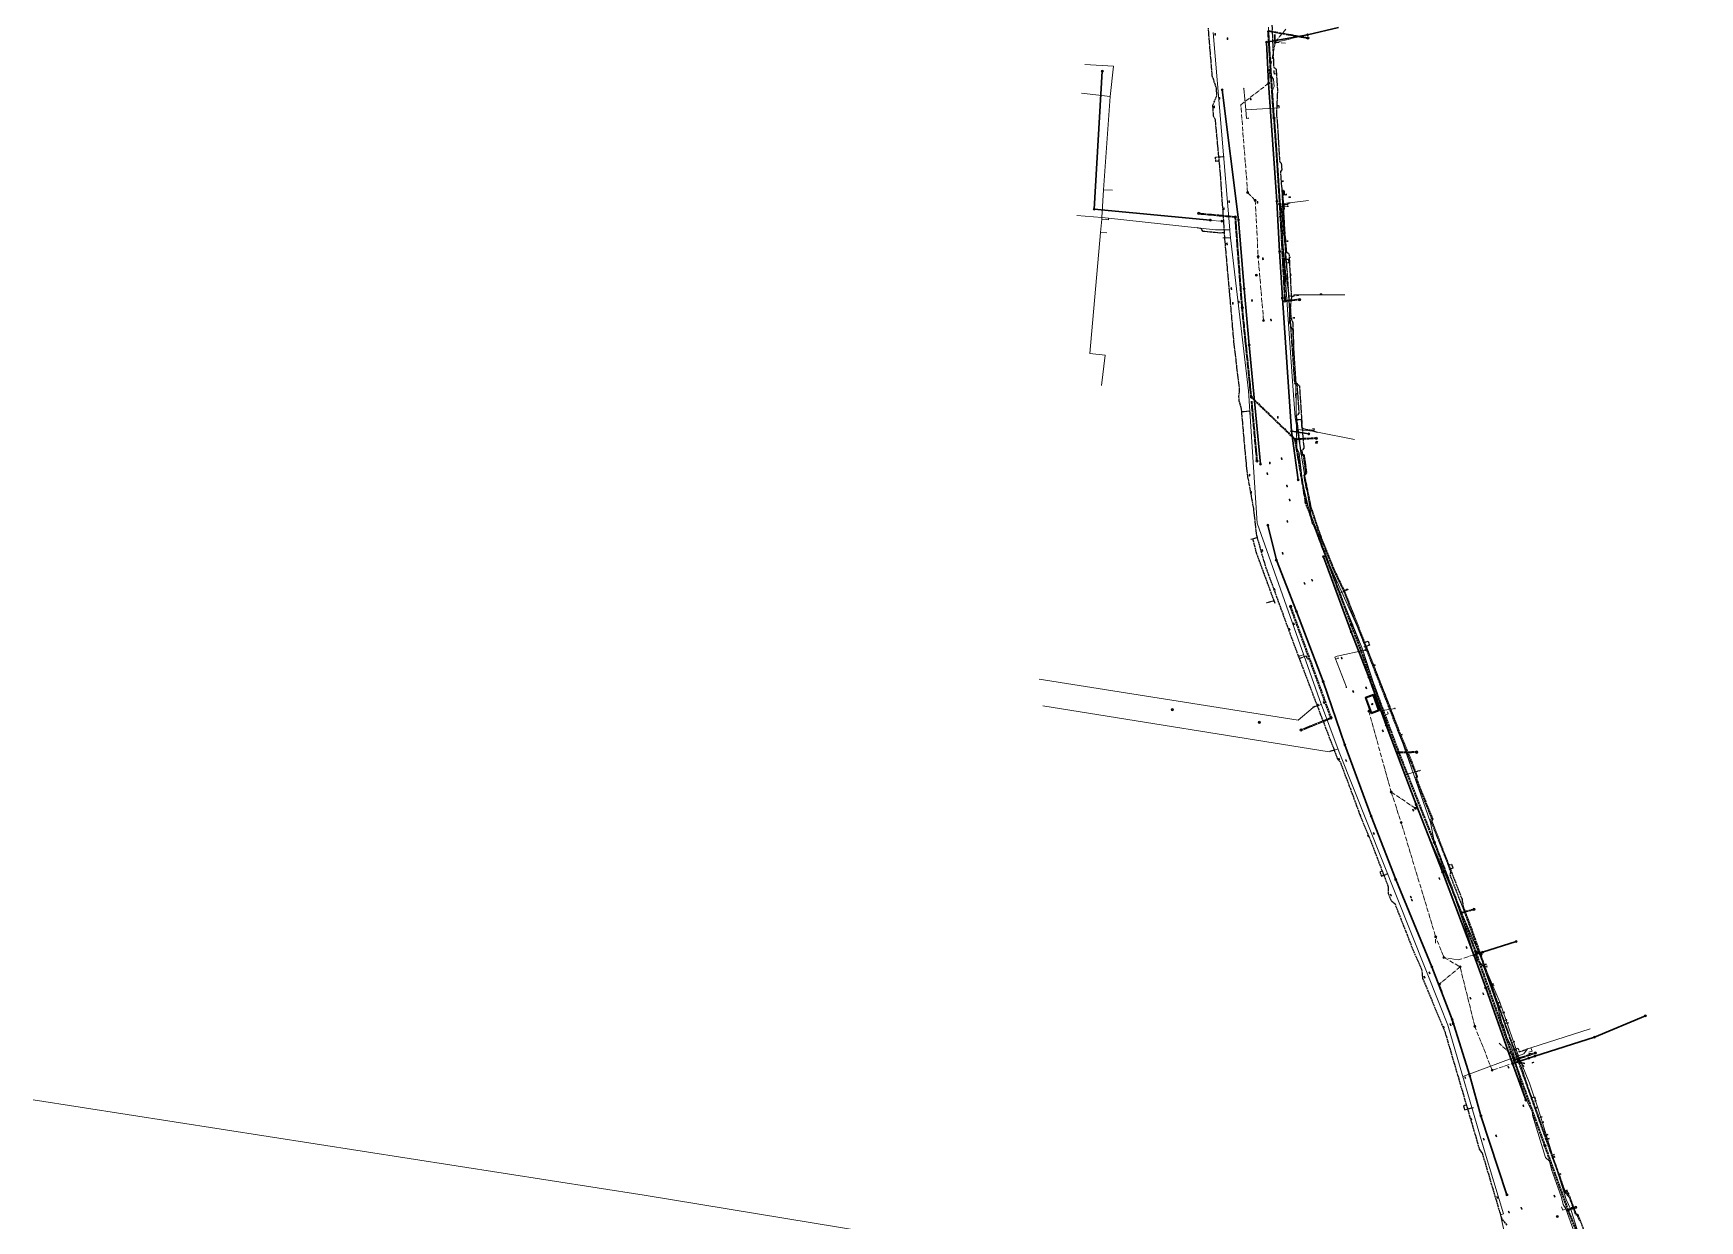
# Model space of a CAD drawing. Header units: metres. Extents: x 105014 to 106600, y 111320 to 118146.
# Drawn here: x 105179 to 106165, y 116746 to 117449 of the extents above; entities that cross this region are included whole.
import ezdxf

# ---------------------------------------------------------------- set-up
doc = ezdxf.new("R2010")
doc.units = ezdxf.units.M
doc.linetypes.add('DASHDOT', pattern=[3.556, 2.54, -0.508, 0, -0.508])
doc.linetypes.add('DASHED', pattern=[1.524, 1.27, -0.254])
for name, color, linetype, lineweight in [('35-RH-ACUE-DOMICILIARIA', 152, 'CONTINUOUS', 9), ('35-RH-ACUE-MENOR-EXIST', 151, 'CONTINUOUS', 13), ('35-RH-ACUE-MENOR-PROY', 5, 'DASHED', 25), ('35-RH-ACUE-NODOS', 5, 'CONTINUOUS', 13), ('35-RH-ACUE-PJ-POZOS', 30, 'CONTINUOUS', 30), ('35-RH-PLUV-COLECTOR', 96, 'CONTINUOUS', 30), ('35-RH-PLUV-NODOS', 94, 'CONTINUOUS', 13), ('35-RH-PLUV-RETIRO', 8, 'DASHDOT', 13), ('36-RH-SAN-COLECTOR-PROY', 6, 'DASHED', 35), ('36-RH-SAN-POZOS', 216, 'CONTINUOUS', 13)]:
    doc.layers.add(name, color=color, linetype=linetype, lineweight=lineweight)

# ---------------------------------------------------------------- blocks, each defined once
blk = doc.blocks.new('NODO_ACUE')
blk.add_circle((0, 0), 0.4)
blk = doc.blocks.new('POZO_SAN')
for p, q in [((-0.5, 0), (0.5, 0)), ((0, -0.5), (0, 0.5))]:
    blk.add_line(p, q)
blk.add_circle((0, 0), 0.7)
blk = doc.blocks.new('SUMIDERO')
for p, q in [((-0.25, -0.2), (-0.25, 0.2)), ((0, -0.2), (0, 0.2)), ((0.25, -0.2), (0.25, 0.2))]:
    blk.add_line(p, q)
blk.add_lwpolyline([(-0.5, -0.2), (0.5, -0.2), (0.5, 0.2), (-0.5, 0.2)], close=True)
blk = doc.blocks.new('POZO_PLUV')
for p, q in [((-0.42, -0.42), (0.42, 0.42)), ((-0.42, 0.42), (0.42, -0.42))]:
    blk.add_line(p, q)
blk.add_circle((0, 0), 0.6)

msp = doc.modelspace()

# ---------------------------------------------------------------- linework, layer by layer
at = {"layer": '35-RH-ACUE-DOMICILIARIA'}
for points in [[(105894.6189, 117415.9298), (105895.035, 117415.6526)], [(105894.6759, 117416.0154), (105895.0921, 117415.7383)], [(105894.8269, 117415.7912), (105895.9648, 117403.2433), (105915.7379, 117404.3745), (105915.7369, 117405.5215), (105915.3154, 117405.5301)], [(105895.9648, 117403.2433), (105896.3689, 117398.1547)], [(105896.3689, 117398.1547), (105897.4055, 117398.237)], [(105897.1974, 117398.3756), (105897.6136, 117398.0984)], [(105897.2545, 117398.4613), (105897.6706, 117398.1841)], [(105914.6755, 117405.5432), (105914.3443, 117405.5499)], [(105914.6803, 117405.7803), (105915.3202, 117405.7672), (105915.3109, 117405.3087), (105914.671, 117405.3217)], [(105917.7358, 117360.9368), (105916.9497, 117360.8804)], [(105918.3888, 117360.7475), (105917.75, 117360.7079), (105917.7217, 117361.1657), (105918.3604, 117361.2053)], [(105919.66, 117353.0381), (105917.5196, 117352.8714)], [(105920.3129, 117352.8488), (105919.6742, 117352.8092), (105919.6458, 117353.267), (105920.2846, 117353.3066)], [(105920.5505, 117346.1701), (105918.1653, 117345.9641)], [(105921.2035, 117345.9808), (105920.5647, 117345.9413), (105920.5363, 117346.399), (105921.1751, 117346.4386)], [(105920.429, 117325.504), (105919.5141, 117325.4297)], [(105921.082, 117325.3147), (105920.4432, 117325.2751), (105920.4149, 117325.7329), (105921.0536, 117325.7725)], [(105921.7511, 117316.0694), (105921.6644, 117316.0719)], [(105922.404, 117315.8801), (105921.7652, 117315.8405), (105921.7369, 117316.2983), (105922.3757, 117316.3378)], [(105922.3426, 117305.6793), (105922.256, 117305.6819)], [(105922.9956, 117305.49), (105922.3568, 117305.4504), (105922.3285, 117305.9082), (105922.9672, 117305.9478)], [(105924.3355, 117280.1037), (105922.7853, 117279.9735)], [(105924.9885, 117279.9144), (105924.3497, 117279.8748), (105924.3213, 117280.3326), (105924.9601, 117280.3722)], [(105950.0832, 117079.9798), (105966.4142, 117083.4503)], [(105966.3673, 117083.6758), (105966.9939, 117083.806), (105967.0873, 117083.3569), (105966.4607, 117083.2267)], [(105967.041, 117083.5794), (105967.4522, 117083.664)], [(105950.0832, 117079.9798), (105948.7461, 117079.445), (105955.5296, 117061.553)], [(105949.2088, 117078.2246), (105950.7113, 117078.8103)], [(105950.5032, 117078.9488), (105950.9193, 117078.6717)], [(105950.5603, 117079.0345), (105950.9764, 117078.7574)], [(105972.06, 117074.503), (105971.691, 117074.3587)], [(105972.7396, 117074.5209), (105972.143, 117074.2892), (105971.977, 117074.7168), (105972.5736, 117074.9484)], [(105955.2605, 117061.5264), (105955.7393, 117061.3824)], [(105955.2902, 117061.625), (105955.769, 117061.4809)], [(105988.1377, 117033.423), (105987.7129, 117033.2552)], [(105988.8174, 117033.4409), (105988.2208, 117033.2092), (105988.0547, 117033.6368), (105988.6514, 117033.8684)], [(106037.7639, 116897.501), (106037.0017, 116897.2686)], [(106038.3514, 116896.2506), (106037.4651, 116895.9786)], [(106038.4424, 116897.4576), (106037.8273, 116897.2806), (106037.7005, 116897.7214), (106038.3155, 116897.8984)], [(106039.0299, 116896.2072), (106038.4149, 116896.0302), (106038.288, 116896.4709), (106038.903, 116896.6479)], [(106042.1174, 116885.809), (106041.2126, 116885.5312)], [(106042.2768, 116885.2), (106041.4242, 116884.9389)], [(106042.7959, 116885.7657), (106042.1808, 116885.5887), (106042.054, 116886.0294), (106042.669, 116886.2064)], [(106042.9553, 116885.1566), (106042.3402, 116884.9796), (106042.2134, 116885.4204), (106042.8284, 116885.5974)], [(106045.6329, 116874.8528), (106045.0816, 116874.6878)], [(106046.3114, 116874.8094), (106045.6964, 116874.6324), (106045.5695, 116875.0732), (106046.1845, 116875.2502)], [(106046.5209, 116872.3434), (106045.9928, 116872.1335)], [(106047.2005, 116872.3597), (106046.6034, 116872.1294), (106046.4383, 116872.5574), (106047.0355, 116872.7877)], [(106048.5479, 116869.0676), (106047.2317, 116868.6585)], [(106049.2263, 116869.0242), (106048.6113, 116868.8472), (106048.4844, 116869.288), (106049.0995, 116869.465)], [(106050.0209, 116864.6769), (106048.7908, 116864.2953)], [(106050.6994, 116864.6335), (106050.0844, 116864.4565), (106049.9575, 116864.8973), (106050.5725, 116865.0743)], [(106050.8567, 116862.8177), (106049.4699, 116862.3861)], [(106051.5352, 116862.7744), (106050.9201, 116862.5974), (106050.7933, 116863.0381), (106051.4083, 116863.2151)], [(106054.5041, 116851.7813), (106053.3791, 116851.4332)], [(106055.1826, 116851.7379), (106054.5676, 116851.5609), (106054.4407, 116852.0017), (106055.0557, 116852.1787)], [(106068.0557, 116812.8024), (106067.3638, 116812.5444)], [(106068.7356, 116812.8012), (106068.1327, 116812.5864), (106067.9787, 116813.0184), (106068.5816, 116813.2333)], [(106070.808, 116807.2487), (106069.4265, 116806.7224)], [(106071.4879, 116807.2475), (106070.885, 116807.0326), (106070.731, 116807.4647), (106071.3339, 116807.6795)], [(106071.7206, 116804.1029), (106070.5168, 116803.6458)], [(106072.4004, 116804.1017), (106071.7975, 116803.8869), (106071.6436, 116804.3189), (106072.2464, 116804.5338)], [(106074.2146, 116796.684), (106073.128, 116796.2724)], [(106074.8945, 116796.6828), (106074.2916, 116796.4679), (106074.1376, 116796.9), (106074.7405, 116797.1148)], [(106075.0828, 116794.3707), (106073.9524, 116793.942)], [(106075.7627, 116794.3695), (106075.1598, 116794.1546), (106075.0058, 116794.5867), (106075.6087, 116794.8015)], [(106078.0967, 116784.9293), (106077.2033, 116784.5957)], [(106078.3369, 116783.6284), (106077.6589, 116783.3779)], [(106078.7765, 116784.9281), (106078.1737, 116784.7132), (106078.0197, 116785.1453), (106078.6226, 116785.3601)], [(106079.0167, 116783.6272), (106078.4139, 116783.4124), (106078.2599, 116783.8444), (106078.8627, 116784.0593)], [(106081.9488, 116773.4679), (106081.2688, 116773.2848)], [(106082.6255, 116773.4035), (106082.0053, 116773.2457), (106081.8922, 116773.6902), (106082.5124, 116773.848)], [(106085.7794, 116763.6969), (106084.9483, 116763.4706)], [(106086.1456, 116762.7123), (106085.7186, 116762.575)], [(106086.4562, 116763.6325), (106085.836, 116763.4746), (106085.7229, 116763.9191), (106086.3431, 116764.077)], [(106086.8249, 116762.6863), (106086.2146, 116762.4936), (106086.0766, 116762.9311), (106086.6869, 116763.1237)], [(106086.6627, 116762.0153), (106086.2782, 116761.9164)], [(106087.3395, 116761.9509), (106086.7193, 116761.793), (106086.6062, 116762.2375), (106087.2264, 116762.3954)], [(106088.5983, 116753.8108), (106089.2011, 116754.0258), (106089.3552, 116753.5938), (106088.7524, 116753.3788)], [(106089.2782, 116753.8098), (106089.5887, 116753.9086)]]:
    msp.add_lwpolyline(points, dxfattribs=at)
at = {"layer": '35-RH-ACUE-MENOR-EXIST'}
for points in [[(105886.5, 117332.2), (105876.79, 117449.08)], [(105909.37, 117452.18), (105911.2465, 117423.0999)], [(105817.72, 117429.13), (105800.72, 117430.13)], [(105815.75, 117411.12), (105817.72, 117429.13)], [(105911.2465, 117423.0999), (105912.4867, 117421.4575), (105912.8282, 117417.0005)], [(105915.5235, 117357.9202), (105911.7802, 117414.7626), (105912.2744, 117415.8867), (105912.8291, 117417.0015)], [(105798.72, 117413.13), (105815.75, 117411.12)], [(105811.83, 117355.97), (105815.75, 117411.12)], [(105926.4049, 117214.3678), (105925.2746, 117221.2646), (105924.1465, 117237.2036), (105920.9485, 117282.2132), (105918.8481, 117311.5749), (105917.0677, 117336.4513), (105915.5235, 117357.9202)], [(105810.85, 117338.56), (105810.9014, 117339.4732), (105811.83, 117355.97)], [(105817.11, 117355.64), (105811.83, 117355.97)], [(105917.238, 117344.3661), (105917.2195, 117344.6154), (105916.5369, 117347.8781)], [(105933.2043, 117349.6126), (105918.5403, 117347.8249), (105918.9335, 117344.4629), (105917.238, 117344.3661), (105917.5932, 117341.068), (105918.2075, 117332.181), (105917.9681, 117330.5188), (105918.5737, 117329.3936), (105919.1491, 117323.489), (105919.8916, 117321.4132), (105919.2681, 117318.7028), (105919.1436, 117312.322), (105919.5855, 117307.1476), (105921.6793, 117292.9977), (105921.9297, 117278.7227), (105921.6724, 117277.3257), (105923.2759, 117274.2967), (105923.9176, 117272.4815), (105924.0951, 117264.8151), (105925.6865, 117241.9898), (105925.9239, 117227.9946), (105926.2643, 117203.2944), (105926.6208, 117202.2836), (105927.6858, 117200.0957), (105929.5361, 117182.8433), (105935.2883, 117158.4076), (105935.9421, 117157.8055), (105945.3026, 117134.5008), (105962.6552, 117096.0068), (105966.6969, 117086.6928), (105982.569, 117046.7038), (105982.6526, 117046.4682), (106005.31, 116981.5757), (106007.3796, 116971.4468), (106017.5367, 116943.5825), (106024.2008, 116924.1217), (106031.0669, 116903.722), (106032.1285, 116902.9111), (106033.2219, 116899.4863), (106034.2725, 116899.1058), (106036.8076, 116895.9177), (106044.8771, 116873.0381), (106047.704, 116862.4633), (106048.3836, 116861.7199), (106050.725, 116854.019), (106052.7418, 116850.2679), (106054.1302, 116846.1887), (106054.5854, 116843.8165), (106054.8585, 116841.7241), (106057.2931, 116834.2814), (106059.2203, 116825.7595), (106062.2022, 116817.0915), (106065.7221, 116809.893), (106065.7743, 116808.426), (106073.4422, 116783.3127), (106075.6613, 116781.1574), (106076.8353, 116776.2787), (106082.768, 116759.6092), (106083.8984, 116755.4763), (106085.3831, 116752.8984), (106091.6586, 116735.4664)], [(105796.13, 117340.73), (105810.9014, 117339.4732), (105814.7, 117339.15)], [(105810.04, 117330.66), (105810.85, 117338.56)], [(105813.54, 117338.28), (105810.85, 117338.56)], [(105814.7, 117339.15), (105814.7, 117338.06), (105813.54, 117338.28)], [(105814.7, 117339.15), (105878.01, 117332.15)], [(105915.8719, 117340.0654), (105916.198, 117340.1147), (105916.2472, 117339.5507), (105916.8395, 117339.6242)], [(105916.9028, 117346.1015), (105917.7725, 117346.2848), (105917.7385, 117346.5128), (105917.6857, 117346.9776), (105917.5829, 117347.5323), (105916.5693, 117347.3444), (105916.2908, 117347.3051)], [(105803.72, 117259.13), (105810.04, 117330.66)], [(105813.87, 117330.4), (105810.04, 117330.66)], [(105878.01, 117332.15), (105886.5, 117332.2)], [(105886.5, 117331.68), (105886.5, 117332.2)], [(105887, 117327.4), (105886.5, 117331.68)], [(105178.5744, 116817.4508), (105539.9476, 116761.043), (105920.9127, 116698.2673), (105927.6139, 116697.316), (106024.833, 116689.4124), (106033.902, 116694.7788), (106040.5526, 116701.5538), (106047.9791, 116715.1949), (106051.8201, 116725.8396), (106046.6693, 116749.4243), (106048.6153, 116749.9885), (106037.1633, 116787.9158), (106015.5063, 116861.68), (106011.1153, 116873.1384), (105951.3398, 117023.2056), (105939.5771, 117054.3457), (105902.7237, 117158.6512), (105897.7174, 117237.0197), (105887, 117327.4)], [(105887, 117327.4), (105882.35, 117327.47), (105882.35, 117327.47), (105882.35, 117327.47)], [(105921.6793, 117292.9977), (105924.4193, 117293.1456), (105924.4604, 117293.7797), (105954.6855, 117293.8298)], [(105812.72, 117258.13), (105803.72, 117259.13)], [(105810.72, 117240.13), (105812.72, 117258.13)], [(105926.3845, 117214.1784), (105935.8368, 117213.0248), (105938.4955, 117212.5539), (105960.3652, 117208.2623)], [(105951.73, 117117.19), (105942.5, 117141.24), (105934.64, 117163.02), (105926.39, 117214.39)], [(105956.74, 117119.42), (105951.73, 117117.19)], [(105990.28, 117009.82), (105981.05, 117034.9), (105965.17, 117084.07), (105952.48, 117115.23), (105951.73, 117117.19)], [(105930.2753, 117080.6723), (105928, 117080.14), (105927.24, 117079.67)], [(105940.708, 117051.3518), (105938.0134, 117050.3339), (105935.8967, 117049.5712), (105927.0679, 117042.1424), (105773.6852, 117066.3359)], [(105950.6497, 117025.1422), (105945.4191, 117023.4215), (105775.9425, 117050.5213)], [(105976.8804, 117047.8105), (105984.3624, 117049.0801)], [(105979.7927, 117047.0478), (105980.2091, 117045.8112), (105977.8345, 117044.8563), (105977.8345, 117044.8563)], [(105984.2807, 117048.8042), (105984.4102, 117048.8239), (105984.3145, 117049.3362), (105984.1653, 117049.3193)], [(105993.74, 117010.83), (105999.64, 117012.52)], [(105990.28, 117009.82), (105993.74, 117010.83)], [(105990.28, 117009.82), (106001.22, 116980.96)], [(106001.22, 116980.96), (106046.32, 116875.17), (106057.3637, 116843.1922), (106063.97, 116827.3)], [(106099.8234, 116859.4931), (106064.6834, 116848.2931)], [(106064.6834, 116848.2931), (106062.7648, 116847.5833), (106060.5041, 116844.633)], [(106063.5284, 116845.5876), (106065.52, 116846.27), (106064.703, 116848.2456)], [(106065.52, 116846.27), (106064.6834, 116848.2931)], [(106060.5041, 116844.633), (106024.4406, 116831.2495)], [(106054.5854, 116843.8165), (106057.0395, 116844.5763), (106057.4991, 116843.5178)], [(106063.97, 116827.3), (106069.07, 116812.1)], [(106069.07, 116812.1), (106085.64, 116758.54)], [(106085.64, 116758.54), (106088.3692, 116752.497)], [(106085.3831, 116752.8984), (106083.6878, 116752.1467), (106082.8934, 116754.1135)], [(106088.3692, 116752.497), (106090.0043, 116747.5606)], [(106090.0043, 116747.5606), (106102.5043, 116707.2706)]]:
    msp.add_lwpolyline(points, dxfattribs=at)
at = {"layer": '35-RH-ACUE-MENOR-PROY'}
for points in [[(105911.1605, 117460.727), (105912.5427, 117428.4554), (105913.9786, 117427.3717), (105914.7618, 117415.2913), (105914.1592, 117401.2325), (105914.6359, 117395.8362), (105916.095, 117372.3699), (105917.0135, 117371.5909), (105917.3522, 117367.6981), (105916.4973, 117366.7617), (105917.0563, 117359.4945), (105917.4143, 117355.0265), (105918.1805, 117338.7989), (105919.7298, 117315.3397), (105919.7748, 117314.6581), (105920.4963, 117306.7091), (105921.3794, 117292.7304), (105922.5176, 117274.616), (105924.7315, 117243.2648), (105924.853, 117241.5449), (105926.2834, 117240.3294), (105926.6678, 117235.2703), (105927.4587, 117223.7565), (105925.8506, 117221.922), (105928.6395, 117199.7194), (105930.0296, 117198.7305), (105931.3758, 117188.5514), (105930.3043, 117187.1542), (105931.5632, 117180.0561), (105932.2897, 117177.7164), (105934.2752, 117168.2787), (105939.8467, 117151.2328), (105947.5222, 117131.835), (105954.068, 117118.1579), (105965.7761, 117087.9836), (105986.7016, 117034.054), (105995.5712, 117012.5957), (105996.9983, 117008.903), (105996.4761, 117007.5243), (106005.8954, 116984.056), (106005.36, 116982.9374), (106017.4146, 116952.2221), (106016.6957, 116950.8217), (106024.7873, 116930.2428), (106032.0329, 116910.2687), (106037.2372, 116895.7939), (106041.8325, 116882.9593), (106049.8714, 116860.5406), (106055.4167, 116845.0271), (106060.0281, 116832.2895), (106064.9181, 116818.5195), (106070.1619, 116803.668), (106077.2917, 116783.6172), (106079.1913, 116778.5757), (106083.851, 116765.39), (106084.7556, 116762.8302), (106087.4987, 116759.7297), (106091.1135, 116749.6629), (106092.1401, 116749.1701), (106093.4088, 116745.8169)], [(106050.6241, 116743.2665), (106047.6688, 116746.8288), (106046.8838, 116749.4732), (106035.9907, 116786.1671), (106034.4005, 116788.2089), (106026.7198, 116814.3643), (106014.1064, 116857.3175), (106000.8637, 116889.1988), (106000.2179, 116894.5159), (105997.7785, 116899.9735), (105995.1809, 116905.8379), (105990.9619, 116916.7595), (105984.5488, 116932.9522), (105982.1857, 116935.2453), (105980.4686, 116939.5075), (105980.5318, 116943.2745), (105976.8743, 116952.8243), (105970.141, 116970.4053), (105964.8756, 116983.0794), (105964.1355, 116984.8607), (105957.4798, 117002.9185), (105952.0772, 117017.181), (105950.5832, 117018.782), (105948.4281, 117024.4275), (105948.0298, 117025.4567), (105940.524, 117045.0769), (105938.3703, 117050.7068), (105936.1449, 117056.5239), (105927.7659, 117078.6155), (105925.6173, 117084.2802), (105907.6231, 117133.5017), (105902.8621, 117150.1396), (105902.5415, 117151.3088), (105902.3683, 117152.8245), (105900.7927, 117166.6093), (105900.7206, 117167.2398), (105898.6094, 117178.9645), (105896.9471, 117188.1968), (105895.5468, 117203.1143), (105893.6168, 117224.6726), (105893.3693, 117227.0541), (105892.1521, 117230.8654), (105891.9382, 117233.5861), (105892.4007, 117237.3545), (105889.1615, 117264.6275), (105883.8126, 117325.2449), (105883.4445, 117330.5536), (105883.3688, 117331.6456), (105882.5477, 117343.4767), (105881.0154, 117365.5879), (105880.3374, 117372.8575), (105878.14, 117396.4175), (105878.071, 117397.3979), (105877.0173, 117399.5284), (105876.527, 117406.0853), (105878.938, 117411.665), (105878.5875, 117416.419), (105876.2107, 117423.3846), (105873.8654, 117451.6341)], [(105914.1669, 117424.4846), (105912.9862, 117424.4103), (105912.8645, 117426.5406)], [(105880.3374, 117372.8575), (105879.3476, 117372.7653), (105878.3492, 117372.6729), (105878.0647, 117375.2887), (105883.2732, 117375.6592)], [(105917.9632, 117353.3467), (105918.9993, 117353.3911), (105918.9187, 117355.1262), (105917.4143, 117355.0265)], [(105917.9228, 117355.8792), (105917.9632, 117353.3467), (105918.1038, 117347.1744), (105918.1866, 117345.5391), (105919.075, 117330.6669)], [(105918.1038, 117347.1744), (105920.944, 117347.4402), (105921.5164, 117348.1756), (105922.2837, 117348.2728)], [(105883.4445, 117330.5536), (105882.0878, 117330.4274), (105880.7312, 117330.3012), (105870.8842, 117331.2862), (105869.427, 117333.099), (105867.445, 117333.3181)], [(105919.075, 117330.6669), (105920.0272, 117319.2626), (105921.5545, 117318.0337), (105922.9585, 117292.94), (105922.9892, 117292.3622), (105922.3723, 117286.3955), (105922.8027, 117279.698), (105923.8774, 117277.1741), (105924.3208, 117261.4879), (105925.5992, 117241.9698), (105927.7642, 117239.9658), (105929.0864, 117220.1355)], [(105919.784, 117314.8827), (105921.2895, 117314.9814), (105921.4562, 117312.7843), (105920.7662, 117312.7384)], [(105922.9648, 117292.9427), (105924.394, 117293.015), (105924.9841, 117293.7696), (105925.458, 117293.8056)], [(105926.6677, 117235.2703), (105925.3868, 117235.1683), (105925.5552, 117232.9717)], [(105893.6168, 117224.6726), (105898.246, 117225.1091), (105898.4611, 117222.9197)], [(105926.1022, 117219.9245), (105928.8085, 117220.1042), (105929.0917, 117215.499), (105930.0623, 117214.5946), (105936.1194, 117213.5322), (105937.055, 117212.8101), (105938.4733, 117212.5686)], [(105929.0864, 117220.1355), (105929.2836, 117215.9945), (105930.3978, 117202.9889), (105929.2447, 117201.6397), (105929.4229, 117199.8133), (105930.4872, 117199.028), (105931.955, 117188.4242), (105930.7425, 117186.7571), (105934.5319, 117168.2006), (105940.1498, 117151.6606), (105940.7219, 117150.0742), (105947.9564, 117132.0347), (105954.3238, 117118.7248), (105980.7917, 117051.1064), (105987.0305, 117034.9043), (105994.0085, 117018.0371), (105997.4871, 117008.7396), (105996.9752, 117007.6074), (106003.9521, 116990.2482)], [(105898.9558, 117149.1258), (105900.2041, 117149.4611), (105901.4262, 117149.7726), (105902.8621, 117150.1396)], [(105913.4417, 117111.0742), (105912.8047, 117112.6459), (105902.2527, 117141.4234), (105900.2041, 117149.4611)], [(105912.8047, 117112.6459), (105908.0339, 117111.43)], [(105953.7552, 117118.8115), (105956.413, 117119.9286)], [(105965.7761, 117087.9836), (105967.1724, 117088.4681), (105968.448, 117088.9015), (105969.2777, 117086.4128), (105965.8366, 117085.2524)], [(105927.7659, 117078.6155), (105928.6861, 117078.9861), (105931.691, 117080.1964), (105932.5038, 117078.1833)], [(105938.3703, 117050.7068), (105936.7871, 117050.1166), (105935.4205, 117049.6073)], [(105948.4281, 117024.4275), (105945.7658, 117023.4514)], [(105996.4165, 117011.6012), (105999.1019, 117012.4145)], [(106003.9521, 116990.2482), (106006.6387, 116983.4265), (106006.1215, 116982.307), (106023.9729, 116936.1153), (106024.6202, 116931.88), (106029.5418, 116918.9914), (106040.3552, 116887.933), (106053.5501, 116850.9539), (106055.0607, 116847.3495), (106055.7164, 116845.577), (106059.9858, 116834.0042), (106061.3475, 116829.7737), (106064.3024, 116820.9748), (106064.6228, 116820.0689), (106067.5274, 116812.1408), (106075.6947, 116789.1978), (106077.345, 116784.1504), (106078.506, 116781.253), (106083.6963, 116766.6579), (106084.6733, 116763.9065), (106087.5328, 116760.4577), (106091.3298, 116750.1137), (106092.5369, 116749.5342)], [(106015.8363, 116956.2185), (106017.7473, 116956.9378), (106018.5761, 116954.6277), (106016.1933, 116953.7139)], [(105976.8743, 116952.8243), (105976.1581, 116952.5407), (105975.442, 116952.2571), (105976.3406, 116949.8537), (105980.5102, 116951.4771)], [(106054.6831, 116847.0573), (106057.0895, 116847.949), (106057.8539, 116845.7993), (106062.7765, 116847.5905)], [(106064.9206, 116818.519), (106066.8075, 116819.1688), (106067.5961, 116816.8071), (106066.7992, 116816.539)], [(106026.7198, 116814.3643), (106025.7578, 116814.0915), (106024.7957, 116813.8186), (106025.5219, 116811.505), (106030.8173, 116812.9879)], [(106026.7198, 116814.3643), (106024.7957, 116813.8186)], [(106092.5369, 116749.5342), (106106.6865, 116712.134), (106114.7935, 116693.0074), (106116.2582, 116689.5516), (106116.7037, 116688.5006), (106118.4226, 116684.4453), (106121.4797, 116676.052), (106126.7201, 116657.2635), (106144.2182, 116538.6408), (106162.8556, 116458.0726), (106164.1877, 116444.4331), (106164.6066, 116419.3698), (106159.3943, 116379.3815), (106158.6398, 116366.1263), (106155.8807, 116353.2019), (106154.8181, 116333.9881), (106153.3905, 116322.8192), (106153.5996, 116299.9736), (106152.9199, 116273.6022), (106151.926, 116262.0244), (106152.1529, 116246.4247), (106152.781, 116230.9932), (106151.1675, 116230.9753)]]:
    msp.add_lwpolyline(points, dxfattribs=at)
at = {"layer": '35-RH-ACUE-PJ-POZOS'}
for points in [[(105970.2459, 117045.9957), (105966.7711, 117055.4898), (105971.5604, 117057.2427), (105975.0352, 117047.7486), (105970.2459, 117045.9957)], [(105970.4245, 117046.3805), (105967.1559, 117055.3112), (105971.3818, 117056.8578), (105974.6503, 117047.9272), (105970.4245, 117046.3805)]]:
    msp.add_lwpolyline(points, close=True, dxfattribs=at)
at = {"layer": '35-RH-PLUV-COLECTOR'}
for points in [[(105908.2563, 117443.2169), (105932.5288, 117447.6376)], [(105908.2563, 117443.2169), (105932.5288, 117447.6376)], [(105913.1466, 117447.8109), (105913.2895, 117444.0423)], [(105950.878, 117452.025), (105932.5288, 117447.6376)], [(105909.5621, 117418.9603), (105908.2563, 117443.2169)], [(105909.5621, 117418.9603), (105908.2563, 117443.2169)], [(105811.137, 117426.106), (105806.362, 117344.502)], [(105914.4433, 117349.1931), (105909.5621, 117418.9603)], [(105914.4433, 117349.1931), (105909.5621, 117418.9603)], [(105891.7642, 117338.1882), (105882.06, 117415.03)], [(105891.7642, 117338.1882), (105882.06, 117415.03)], [(105916.0626, 117319.4737), (105914.4433, 117349.1931)], [(105916.0626, 117319.4737), (105914.4433, 117349.1931)], [(105875.0294, 117337.9981), (105806.362, 117344.502)], [(105895.0319, 117297.2723), (105891.7642, 117338.1882)], [(105895.0319, 117297.2723), (105891.7642, 117338.1882)], [(105917.6781, 117291.8768), (105916.0626, 117319.4737)], [(105917.6781, 117291.8768), (105916.0626, 117319.4737)], [(105897.9867, 117264.0581), (105895.0319, 117297.2723)], [(105897.9867, 117264.0581), (105895.0319, 117297.2723)], [(105923.0703, 117213.109), (105917.6781, 117291.8768)], [(105923.0703, 117213.109), (105917.6781, 117291.8768)], [(105904.7049, 117193.5968), (105897.9867, 117264.0581)], [(105904.7049, 117193.5968), (105897.9867, 117264.0581)], [(105933.3089, 117211.5118), (105923.0629, 117213.1369)], [(105933.3089, 117211.5118), (105923.0629, 117213.1369)], [(105927.0594, 117184.2777), (105923.0703, 117213.109)], [(105927.0594, 117184.2777), (105923.0703, 117213.109)], [(105914.1041, 117136.7664), (105909.1106, 117157.4723)], [(105914.1041, 117136.7664), (105909.1106, 117157.4723)], [(105925.99, 117106.35), (105914.1041, 117136.7664)], [(105925.99, 117106.35), (105914.1041, 117136.7664)], [(105958.3336, 117094.3425), (105942.0684, 117138.8225)], [(105958.3336, 117094.3425), (105942.0684, 117138.8225)], [(105941.82, 117064.9), (105925.99, 117106.35)], [(105941.82, 117064.9), (105925.99, 117106.35)], [(105968.8363, 117067.5069), (105958.3336, 117094.3425)], [(105968.8363, 117067.5069), (105958.3336, 117094.3425)], [(105954.6548, 117027.521), (105941.82, 117064.9)], [(105954.6548, 117027.521), (105941.82, 117064.9)], [(105979.1332, 117039.2012), (105968.8363, 117067.5069)], [(105979.1332, 117039.2012), (105968.8363, 117067.5069)], [(105996.8817, 116992.1305), (105979.1332, 117039.2012)], [(105996.8817, 116992.1305), (105979.1332, 117039.2012)], [(105970.2277, 116985.2811), (105954.6548, 117027.521)], [(105970.2277, 116985.2811), (105954.6548, 117027.521)], [(105984.735, 116947.8743), (105970.2277, 116985.2811)], [(105984.735, 116947.8743), (105970.2277, 116985.2811)], [(106012.5158, 116952.2661), (105996.8817, 116992.1305)], [(106012.5158, 116952.2661), (105996.8817, 116992.1305)], [(106006.0738, 116896.1116), (105984.735, 116947.8743)], [(106006.0738, 116896.1116), (105984.735, 116947.8743)], [(106030.9059, 116903.1639), (106012.5158, 116952.2661)], [(106030.9059, 116903.1639), (106012.5158, 116952.2661)], [(106030.9059, 116903.1639), (106036.192, 116904.858)], [(106036.192, 116904.858), (106056.072, 116911.188)], [(106018.1164, 116864.9781), (106006.0738, 116896.1116)], [(106018.1164, 116864.9781), (106006.0738, 116896.1116)], [(106037.9783, 116883.7388), (106030.9059, 116903.1639)], [(106037.9783, 116883.7388), (106030.9059, 116903.1639)], [(106053.9374, 116838.9981), (106037.9783, 116883.7388)], [(106053.9374, 116838.9981), (106037.9783, 116883.7388)], [(106028.6038, 116831.6958), (106018.1164, 116864.9781)], [(106028.6038, 116831.6958), (106018.1164, 116864.9781)], [(106102.362, 116854.483), (106132.464, 116867.181)], [(106067.1049, 116843.3035), (106102.362, 116854.483)], [(106061.7115, 116817.3541), (106053.9195, 116838.8825)], [(106061.7115, 116817.3541), (106053.9195, 116838.8825)], [(106067.1049, 116843.3035), (106053.9374, 116838.9981)], [(106063.5257, 116842.1708), (106053.9374, 116838.9981)], [(106057.3517, 116840.7135), (106058.3785, 116842.5912)], [(106057.7474, 116839.8084), (106061.0806, 116838.9712)], [(106028.6038, 116831.6958), (106035.1975, 116808.0113)], [(106028.6038, 116831.6958), (106035.1975, 116808.0113)], [(106050.5802, 116761.2958), (106035.1975, 116808.0113)], [(106050.5802, 116761.2958), (106035.1975, 116808.0113)]]:
    msp.add_lwpolyline(points, dxfattribs=at)
at = {"layer": '35-RH-PLUV-RETIRO'}
for points in [[(105932.5288, 117447.6376), (105913.4261, 117443.07), (105910.2906, 117426.7202), (105909.5621, 117418.9603)], [(105919.6742, 117450.9865), (105913.832, 117443.8599)], [(105919.5056, 117442.7617), (105914.1252, 117443.1738)], [(105893.0836, 117406.2284), (105909.5621, 117418.9603)], [(105901.6323, 117349.6761), (105897.127, 117354.273), (105893.0836, 117406.2284)], [(105901.6323, 117349.6761), (105903.3177, 117316.344)], [(105881.84, 117337.353), (105875.0294, 117337.9981)], [(105906.5432, 117278.5771), (105903.3177, 117316.344)], [(105968.7818, 117047.4771), (105982.0778, 116999.5879), (105987.971, 116981.545)], [(105982.0778, 116999.5879), (105996.3919, 116989.956)], [(106008.1734, 116914.683), (105987.971, 116981.545)], [(106008.2473, 116910.0733), (106008.3734, 116913.1033)], [(106012.9619, 116902.4752), (106008.7058, 116913.1599)], [(106022.8624, 116896.142), (106010.5532, 116885.913), (106018.7114, 116862.5001)], [(106021.6705, 116900.2041), (106013.2606, 116901.7251)], [(106022.1644, 116896.5478), (106013.9586, 116901.3192)], [(106030.9059, 116903.1639), (106021.6705, 116900.2041)], [(106031.5635, 116860.9247), (106023.0634, 116895.36)], [(106041.8135, 116835.0026), (106031.5635, 116860.9247)], [(106060.7472, 116837.1497), (106045.9282, 116851.0175)], [(106042.5823, 116835.2493), (106056.9643, 116840.0051), (106067.1049, 116843.3035)]]:
    msp.add_lwpolyline(points, dxfattribs=at)
at = {"layer": '36-RH-SAN-COLECTOR-PROY'}
for points in [[(105909.3368, 117449.974), (105932.815, 117445.7477)], [(105912.7104, 117398.4432), (105909.3368, 117449.974)], [(105912.7104, 117398.4432), (105916.1, 117347.49)], [(105868.1814, 117341.9293), (105889.894, 117339.912)], [(105893.9164, 117286.1855), (105889.894, 117339.912)], [(105916.1, 117347.49), (105919.18, 117290.05)], [(105927.81, 117290.92), (105919.18, 117290.05)], [(105899.3061, 117233.2313), (105893.9164, 117286.1855)], [(105925.26, 117208.23), (105899.3061, 117233.2313)], [(105902.75, 117195.42), (105899.5262, 117230.7712)], [(105937.7048, 117208.8838), (105925.26, 117208.23)], [(105931.6303, 117170.7655), (105925.26, 117208.23)], [(105958.581, 117098.6341), (105931.6303, 117170.7655)], [(105946.5326, 117043.4878), (105922.5138, 117109.3979)], [(105986.6864, 117022.8907), (105958.581, 117098.6341)], [(105928.701, 117036.2579), (105946.5326, 117043.4878)], [(106007.617, 116969.8502), (105986.6864, 117022.8907)], [(105997.0651, 117023.1379), (105986.6892, 117022.8949)], [(106023.5404, 116928.2002), (106007.5, 116970.42)], [(106023.5404, 116928.2002), (106031.0519, 116930.2591)], [(106032.07, 116905.17), (106023.5404, 116928.2002)], [(106054.87, 116840.91), (106032.07, 116905.17)], [(106035.197, 116903.483), (106032.07, 116905.17)], [(106067.3915, 116845.1222), (106054.869, 116840.907)], [(106073.0451, 116790.416), (106054.87, 116840.91)], [(106086.79, 116752.233), (106073.0451, 116790.416)], [(106090.4363, 116753.3812), (106086.79, 116752.23)], [(106107.8677, 116699.9529), (106086.79, 116752.23)]]:
    msp.add_lwpolyline(points, dxfattribs=at)

# ---------------------------------------------------------------- block references
at = {"layer": '35-RH-ACUE-NODOS', "rotation": 111.5}
msp.add_blockref('NODO_ACUE', (105970.9031, 117051.6192), dxfattribs=at)
at = {"layer": '35-RH-PLUV-NODOS'}
for name, p, rotation in [('SUMIDERO', (105877.8625, 117447.9817), 273.8), ('SUMIDERO', (105877.8625, 117447.9817), 273.8), ('SUMIDERO', (105877.8625, 117447.9817), 273.8), ('POZO_PLUV', (105932.5288, 117447.6376), 279), ('POZO_PLUV', (105932.5288, 117447.6376), 279), ('SUMIDERO', (105885.2312, 117445.3456), 273.8), ('SUMIDERO', (105885.2312, 117445.3456), 273.8), ('SUMIDERO', (105885.2312, 117445.3456), 273.8), ('POZO_PLUV', (105908.2563, 117443.2169), 279), ('POZO_PLUV', (105908.2563, 117443.2169), 279), ('POZO_PLUV', (105811.137, 117426.106), 279), ('POZO_PLUV', (105909.5621, 117418.9603), 279), ('POZO_PLUV', (105909.5621, 117418.9603), 279), ('SUMIDERO', (105880.4515, 117409.9857), 274.7), ('SUMIDERO', (105880.4515, 117409.9857), 274.7), ('SUMIDERO', (105880.4515, 117409.9857), 274.7), ('POZO_PLUV', (105882.06, 117415.03), 279), ('SUMIDERO', (105898.9307, 117409.6549), 274), ('SUMIDERO', (105898.9307, 117409.6549), 274), ('SUMIDERO', (105898.9307, 117409.6549), 274), ('SUMIDERO', (105877.3592, 117404.9964), 274), ('SUMIDERO', (105877.3592, 117404.9964), 274), ('SUMIDERO', (105877.3592, 117404.9964), 274), ('SUMIDERO', (105886.1042, 117348.9775), 270.3), ('SUMIDERO', (105886.1042, 117348.9775), 270.3), ('SUMIDERO', (105886.1042, 117348.9775), 270.3), ('SUMIDERO', (105902.996, 117348.537), 274), ('SUMIDERO', (105902.996, 117348.537), 274), ('SUMIDERO', (105902.996, 117348.537), 274), ('POZO_PLUV', (105914.4433, 117349.1931), 279), ('POZO_PLUV', (105914.4433, 117349.1931), 279), ('SUMIDERO', (105922.0551, 117351.5976), 4.4), ('POZO_PLUV', (105806.362, 117344.502), 279), ('POZO_PLUV', (105875.0294, 117337.9981), 279), ('POZO_PLUV', (105875.0294, 117337.9981), 279), ('POZO_PLUV', (105875.0294, 117337.9981), 85.6), ('POZO_PLUV', (105875.0294, 117337.9981), 85.6), ('SUMIDERO', (105882.9876, 117344.6512), 274.8), ('POZO_PLUV', (105891.7642, 117338.1882), 279), ('POZO_PLUV', (105891.7642, 117338.1882), 279), ('SUMIDERO', (105884.9456, 117323.9296), 274.6), ('SUMIDERO', (105884.9456, 117323.9296), 274.6), ('SUMIDERO', (105884.9456, 117323.9296), 274.6), ('POZO_PLUV', (105916.0626, 117319.4737), 279), ('POZO_PLUV', (105916.0626, 117319.4737), 279), ('POZO_PLUV', (105903.3177, 117316.344), 90), ('SUMIDERO', (105906.1352, 117315.107), 275.7), ('SUMIDERO', (105906.1352, 117315.107), 275.7), ('SUMIDERO', (105906.1542, 117315.0764), 277.8), ('POZO_PLUV', (105902.2947, 117305.3716), 90), ('SUMIDERO', (105887.4973, 117297.4977), 275.2), ('SUMIDERO', (105888.3492, 117288.8093), 275.2), ('SUMIDERO', (105888.3492, 117288.8093), 275.2), ('SUMIDERO', (105891.9148, 117289.5487), 275.3), ('SUMIDERO', (105891.9148, 117289.5487), 275.3), ('SUMIDERO', (105891.9148, 117289.5487), 275.3), ('POZO_PLUV', (105895.0319, 117297.2723), 279), ('POZO_PLUV', (105895.0319, 117297.2723), 279), ('SUMIDERO', (105899.7109, 117290.4293), 276.5), ('SUMIDERO', (105899.7109, 117290.4293), 276.5), ('SUMIDERO', (105899.7109, 117290.4293), 276.5), ('POZO_PLUV', (105917.6781, 117291.8768), 279), ('POZO_PLUV', (105917.6781, 117291.8768), 279), ('SUMIDERO', (105926.7314, 117293.5146), 4.4), ('SUMIDERO', (105926.7314, 117293.5146), 4.4), ('SUMIDERO', (105940.5446, 117294.2172), 359.4), ('POZO_PLUV', (105906.5432, 117278.5771), 90), ('SUMIDERO', (105910.976, 117278.8744), 274.7), ('SUMIDERO', (105910.976, 117278.8744), 274.7), ('SUMIDERO', (105910.976, 117278.8744), 274.7), ('POZO_PLUV', (105897.9867, 117264.0581), 279), ('POZO_PLUV', (105897.9867, 117264.0581), 279), ('SUMIDERO', (105914.9874, 117221.2358), 273.8), ('SUMIDERO', (105914.9874, 117221.2358), 273.8), ('SUMIDERO', (105914.9874, 117221.2358), 273.8), ('POZO_PLUV', (105923.0703, 117213.109), 279), ('POZO_PLUV', (105923.0703, 117213.109), 279), ('POZO_PLUV', (105933.3089, 117211.5118), 80.1), ('POZO_PLUV', (105933.3089, 117211.5118), 80.1), ('POZO_PLUV', (105933.3089, 117211.5118), 279), ('POZO_PLUV', (105933.3089, 117211.5118), 279), ('SUMIDERO', (105935.9351, 117213.16), 169.3), ('SUMIDERO', (105936.189, 117214.4192), 166.3), ('SUMIDERO', (105936.189, 117214.4192), 166.3), ('SUMIDERO', (105937.7416, 117206.0825), 171), ('SUMIDERO', (105938.0642, 117206.9187), 173.6), ('SUMIDERO', (105938.0642, 117206.9187), 173.6), ('POZO_PLUV', (105904.7049, 117193.5968), 279), ('POZO_PLUV', (105904.7049, 117193.5968), 279), ('POZO_PLUV', (105904.7049, 117193.5968), 5.6), ('POZO_PLUV', (105904.7049, 117193.5968), 5.6), ('SUMIDERO', (105910.2302, 117194.3159), 276.3), ('SUMIDERO', (105910.2302, 117194.3159), 276.3), ('SUMIDERO', (105910.2302, 117194.3159), 276.3), ('SUMIDERO', (105917.2766, 117196.8923), 277.6), ('SUMIDERO', (105917.2766, 117196.8923), 277.6), ('SUMIDERO', (105917.2766, 117196.8923), 277.6), ('SUMIDERO', (105898.2187, 117187.0539), 275.6), ('SUMIDERO', (105898.2187, 117187.0539), 275.6), ('SUMIDERO', (105908.7371, 117187.9566), 275.6), ('SUMIDERO', (105908.7371, 117187.9566), 275.6), ('SUMIDERO', (105908.7371, 117187.9566), 275.6), ('SUMIDERO', (105920.4193, 117180.6888), 99.8), ('SUMIDERO', (105920.4193, 117180.6888), 99.8), ('POZO_PLUV', (105927.0594, 117184.2777), 9.8), ('POZO_PLUV', (105927.0594, 117184.2777), 9.8), ('POZO_PLUV', (105927.0594, 117184.2777), 9.8), ('POZO_PLUV', (105927.0594, 117184.2777), 9.8), ('POZO_PLUV', (105927.0594, 117184.2777), 279), ('POZO_PLUV', (105927.0594, 117184.2777), 279), ('SUMIDERO', (105899.2573, 117176.839), 275.6), ('SUMIDERO', (105922.0555, 117172.3314), 99.8), ('POZO_PLUV', (105909.1106, 117157.4723), 279), ('POZO_PLUV', (105909.1106, 117157.4723), 279), ('SUMIDERO', (105920.6249, 117159.7041), 104.2), ('SUMIDERO', (105920.6249, 117159.7041), 104.2), ('SUMIDERO', (105920.6249, 117159.7041), 104.2), ('SUMIDERO', (105905.7767, 117142.4827), 285.3), ('SUMIDERO', (105905.7767, 117142.4827), 285.3), ('SUMIDERO', (105917.8613, 117140.8123), 106.7), ('SUMIDERO', (105917.8613, 117140.8123), 106.7), ('SUMIDERO', (105917.8613, 117140.8123), 106.7), ('POZO_PLUV', (105914.1041, 117136.7664), 279), ('POZO_PLUV', (105914.1041, 117136.7664), 279), ('POZO_PLUV', (105942.0684, 117138.8225), 279), ('POZO_PLUV', (105942.0684, 117138.8225), 279), ('SUMIDERO', (105930.832, 117123.0153), 290.1), ('SUMIDERO', (105930.832, 117123.0153), 290.1), ('SUMIDERO', (105930.832, 117123.0153), 290.1), ('SUMIDERO', (105935.265, 117124.8703), 109), ('SUMIDERO', (105935.265, 117124.8703), 109), ('SUMIDERO', (105935.265, 117124.8703), 109), ('SUMIDERO', (105913.043, 117119.489), 289.2), ('SUMIDERO', (105913.043, 117119.489), 289.2), ('SUMIDERO', (105913.043, 117119.489), 289.2), ('POZO_PLUV', (105925.99, 117106.35), 279), ('POZO_PLUV', (105925.99, 117106.35), 279), ('SUMIDERO', (105921.8836, 117095.8526), 290.6), ('SUMIDERO', (105921.8836, 117095.8526), 290.6), ('SUMIDERO', (105921.8836, 117095.8526), 290.6), ('SUMIDERO', (105924.4853, 117099.0919), 290.7), ('SUMIDERO', (105924.4853, 117099.0919), 290.7), ('SUMIDERO', (105924.4853, 117099.0919), 290.7), ('POZO_PLUV', (105958.3336, 117094.3425), 290), ('POZO_PLUV', (105958.3336, 117094.3425), 290), ('SUMIDERO', (105952.7527, 117078.8744), 110.7), ('SUMIDERO', (105952.7527, 117078.8744), 110.7), ('SUMIDERO', (105952.7527, 117078.8744), 110.7), ('POZO_PLUV', (105941.82, 117064.9), 290), ('POZO_PLUV', (105941.82, 117064.9), 290), ('SUMIDERO', (105967.2904, 117061.2715), 290.9), ('SUMIDERO', (105967.2904, 117061.2715), 290.9), ('SUMIDERO', (105967.2904, 117061.2715), 290.9), ('POZO_PLUV', (105968.8363, 117067.5069), 290), ('POZO_PLUV', (105968.8363, 117067.5069), 290), ('SUMIDERO', (105942.2726, 117052.4571), 290.6), ('SUMIDERO', (105942.2726, 117052.4571), 290.6), ('SUMIDERO', (105959.5776, 117059.0697), 290.9), ('SUMIDERO', (105959.5776, 117059.0697), 290.9), ('SUMIDERO', (105959.5776, 117059.0697), 290.9), ('SUMIDERO', (105938.8681, 117051.1061), 290.6), ('SUMIDERO', (105977.0579, 117035.7733), 290.9), ('SUMIDERO', (105977.0579, 117035.7733), 290.9), ('SUMIDERO', (105977.0579, 117035.7733), 290.9), ('POZO_PLUV', (105979.1332, 117039.2012), 290), ('POZO_PLUV', (105979.1332, 117039.2012), 290), ('POZO_PLUV', (105954.6548, 117027.521), 290), ('POZO_PLUV', (105954.6548, 117027.521), 290), ('SUMIDERO', (105951.1958, 117019.1088), 290.7), ('SUMIDERO', (105951.1958, 117019.1088), 290.7), ('SUMIDERO', (105951.1958, 117019.1088), 290.7), ('SUMIDERO', (105955.3775, 117018.1833), 290.9), ('SUMIDERO', (105955.3775, 117018.1833), 290.9), ('SUMIDERO', (105955.3775, 117018.1833), 290.9), ('POZO_PLUV', (105996.8817, 116992.1305), 290), ('POZO_PLUV', (105996.8817, 116992.1305), 290), ('SUMIDERO', (105963.7954, 116986.0038), 290.5), ('SUMIDERO', (105963.7954, 116986.0038), 290.5), ('POZO_PLUV', (105970.2277, 116985.2811), 290), ('POZO_PLUV', (105970.2277, 116985.2811), 290), ('SUMIDERO', (105995.0255, 116988.8798), 291.1), ('SUMIDERO', (105995.0255, 116988.8798), 291.1), ('SUMIDERO', (105995.0255, 116988.8798), 291.1), ('SUMIDERO', (105968.5038, 116973.5926), 290.5), ('SUMIDERO', (105971.8435, 116975.026), 290.5), ('SUMIDERO', (105971.8435, 116975.026), 290.5), ('SUMIDERO', (105971.8435, 116975.026), 290.5), ('POZO_PLUV', (105984.735, 116947.8743), 290), ('POZO_PLUV', (105984.735, 116947.8743), 290), ('SUMIDERO', (106010.5718, 116948.3208), 291.1), ('SUMIDERO', (106010.5718, 116948.3208), 291.1), ('SUMIDERO', (106010.5718, 116948.3208), 291.1), ('POZO_PLUV', (106012.5158, 116952.2661), 290), ('POZO_PLUV', (106012.5158, 116952.2661), 290), ('SUMIDERO', (105981.8898, 116938.6034), 290.8), ('SUMIDERO', (105981.8898, 116938.6034), 290.8), ('SUMIDERO', (105981.8898, 116938.6034), 290.8), ('SUMIDERO', (105993.6342, 116937.4507), 110.8), ('SUMIDERO', (105994.3086, 116935.6745), 110.8), ('SUMIDERO', (105994.3086, 116935.6745), 110.8), ('SUMIDERO', (106026.7004, 116907.6086), 109.6), ('SUMIDERO', (106026.7004, 116907.6086), 109.6), ('POZO_PLUV', (106036.192, 116904.858), 271), ('POZO_PLUV', (106056.072, 116911.188), 271), ('POZO_PLUV', (106006.0738, 116896.1116), 290), ('POZO_PLUV', (106006.0738, 116896.1116), 290), ('POZO_PLUV', (106030.9059, 116903.1639), 290), ('POZO_PLUV', (106030.9059, 116903.1639), 290), ('SUMIDERO', (106001.8378, 116890.0123), 293.4), ('SUMIDERO', (106001.8378, 116890.0123), 293.4), ('SUMIDERO', (106001.8378, 116890.0123), 293.4), ('SUMIDERO', (106004.6572, 116892.5838), 292.8), ('SUMIDERO', (106004.6572, 116892.5838), 292.8), ('SUMIDERO', (106004.6572, 116892.5838), 292.8), ('POZO_PLUV', (106037.9762, 116883.738), 290), ('POZO_PLUV', (106037.9762, 116883.738), 290), ('SUMIDERO', (106028.9479, 116877.543), 110.5), ('SUMIDERO', (106028.9479, 116877.543), 110.5), ('SUMIDERO', (106028.9479, 116877.543), 110.5), ('SUMIDERO', (106036.5673, 116880.2218), 109.6), ('SUMIDERO', (106036.5673, 116880.2218), 109.6), ('POZO_PLUV', (106018.1164, 116864.9781), 290), ('POZO_PLUV', (106018.1164, 116864.9781), 290), ('POZO_PLUV', (106132.464, 116867.181), 271), ('SUMIDERO', (106013.1561, 116860.4949), 288.6), ('SUMIDERO', (106013.1561, 116860.4949), 288.6), ('SUMIDERO', (106013.1561, 116860.4949), 288.6), ('SUMIDERO', (106017.1628, 116861.9175), 107.9), ('SUMIDERO', (106017.1628, 116861.9175), 107.9), ('SUMIDERO', (106017.1628, 116861.9175), 107.9), ('POZO_PLUV', (106102.362, 116854.483), 271), ('SUMIDERO', (106064.0372, 116844.7975), 20), ('SUMIDERO', (106064.0372, 116844.7975), 20), ('SUMIDERO', (106064.0372, 116844.7975), 20), ('SUMIDERO', (106051.42, 116836.7207), 290.2), ('SUMIDERO', (106051.42, 116836.7207), 290.2), ('SUMIDERO', (106051.42, 116836.7207), 290.2), ('POZO_PLUV', (106053.9374, 116838.9981), 290), ('POZO_PLUV', (106053.9374, 116838.9981), 290), ('POZO_PLUV', (106063.5257, 116842.1708), 290), ('SUMIDERO', (106065.9486, 116839.4844), 17.9), ('SUMIDERO', (106065.9486, 116839.4844), 17.9), ('SUMIDERO', (106065.9486, 116839.4844), 17.9), ('POZO_PLUV', (106067.1049, 116843.3035), 290), ('SUMIDERO', (106025.8915, 116830.6135), 286.7), ('SUMIDERO', (106025.8915, 116830.6135), 286.7), ('SUMIDERO', (106025.8915, 116830.6135), 286.7), ('POZO_PLUV', (106028.6038, 116831.6958), 290), ('POZO_PLUV', (106028.6038, 116831.6958), 290), ('POZO_PLUV', (106061.7115, 116817.3541), 290), ('POZO_PLUV', (106061.7115, 116817.3541), 290), ('POZO_PLUV', (106061.7115, 116817.3541), 19.6), ('POZO_PLUV', (106061.7115, 116817.3541), 19.6), ('SUMIDERO', (106029.4239, 116806.1079), 286.4), ('SUMIDERO', (106029.4239, 116806.1079), 286.4), ('SUMIDERO', (106029.4239, 116806.1079), 286.4), ('POZO_PLUV', (106035.1975, 116808.0113), 290), ('POZO_PLUV', (106035.1975, 116808.0113), 290), ('SUMIDERO', (106060.2633, 116813.9519), 108.9), ('SUMIDERO', (106060.2633, 116813.9519), 108.9), ('SUMIDERO', (106060.2633, 116813.9519), 108.9), ('SUMIDERO', (106044.1619, 116796.166), 287.5), ('SUMIDERO', (106044.1619, 116796.166), 287.5), ('SUMIDERO', (106044.1619, 116796.166), 287.5), ('SUMIDERO', (106036.9289, 116794.1302), 287.5), ('SUMIDERO', (106036.9289, 116794.1302), 287.5), ('SUMIDERO', (106036.9289, 116794.1302), 287.5), ('SUMIDERO', (106044.843, 116759.7173), 289.9), ('SUMIDERO', (106044.843, 116759.7173), 289.9), ('SUMIDERO', (106044.843, 116759.7173), 289.9), ('POZO_PLUV', (106050.5802, 116761.2958), 290), ('POZO_PLUV', (106050.5802, 116761.2958), 290), ('POZO_PLUV', (106050.5802, 116761.2958), 19.1), ('POZO_PLUV', (106050.5802, 116761.2958), 19.1), ('SUMIDERO', (106078.7196, 116760.4424), 108.9), ('SUMIDERO', (106078.7196, 116760.4424), 108.9), ('SUMIDERO', (106078.7196, 116760.4424), 108.9), ('SUMIDERO', (106051.7081, 116751.0463), 288.5), ('SUMIDERO', (106051.7081, 116751.0463), 288.5), ('SUMIDERO', (106051.7081, 116751.0463), 288.5), ('SUMIDERO', (106059.1638, 116753.2624), 289.4), ('SUMIDERO', (106059.1638, 116753.2624), 289.4), ('SUMIDERO', (106059.1638, 116753.2624), 289.4), ('POZO_PLUV', (106080.3774, 116748.4366), 271)]:
    msp.add_blockref(name, p, dxfattribs=dict(at, rotation=rotation))
for p in [(105913.4261, 117443.07), (105910.2906, 117426.7202), (105909.5621, 117418.9603), (105897.127, 117354.273), (105901.6323, 117349.6761), (105881.84, 117337.353), (105968.7818, 117047.4771), (105982.0778, 116999.5879), (105996.3919, 116989.956), (105987.971, 116981.545), (106008.407, 116913.91), (106013.2606, 116901.7251), (106022.8624, 116896.142), (106010.5532, 116885.913), (106018.7114, 116862.5001), (106031.5635, 116860.9247), (106041.8135, 116835.0026), (106056.9643, 116840.0051)]:
    msp.add_blockref('POZO_PLUV', p, dxfattribs=at)
at = {"layer": '36-RH-SAN-POZOS'}
for p, rotation in [((105932.815, 117445.7477), 279), ((105912.7104, 117398.4432), 279), ((105916.096, 117347.487), 279), ((105868.1814, 117341.9293), 279), ((105889.894, 117339.912), 279), ((105919.181, 117290.053), 279), ((105927.81, 117290.92), 279), ((105893.9164, 117286.1855), 279), ((105899.3061, 117233.2313), 279), ((105937.7048, 117208.8838), 279), ((105925.26, 117208.23), 279), ((105937.7048, 117208.8838), 95.2), ((105902.746, 117195.416), 279), ((105902.746, 117195.416), 4.7), ((105902.746, 117195.416), 4.7), ((105902.746, 117195.416), 4.7), ((105902.746, 117195.416), 4.7), ((105931.6303, 117170.7655), 279), ((105922.4978, 117109.3292), 202.1), ((105922.5138, 117109.3979), 279), ((105958.581, 117098.6341), 279), ((105852.59, 117048.34), 279), ((105946.5326, 117043.4878), 279), ((105904.0504, 117040.8698), 279), ((105928.701, 117036.2579), 279), ((105986.6893, 117022.8919), 290), ((105997.0651, 117023.1379), 290), ((105997.068, 117023.2168), 94.5), ((106007.617, 116969.8502), 290), ((106023.54, 116928.2), 290), ((106031.0519, 116930.2591), 290), ((106032.07, 116905.17), 290), ((106035.197, 116903.483), 290), ((106067.3915, 116845.1222), 290), ((106054.869, 116840.907), 290), ((106073.0451, 116790.416), 290), ((106086.79, 116752.233), 290), ((106091.2789, 116753.7748), 290)]:
    msp.add_blockref('POZO_SAN', p, dxfattribs=dict(at, rotation=rotation))

doc.saveas('drawing.dxf')
